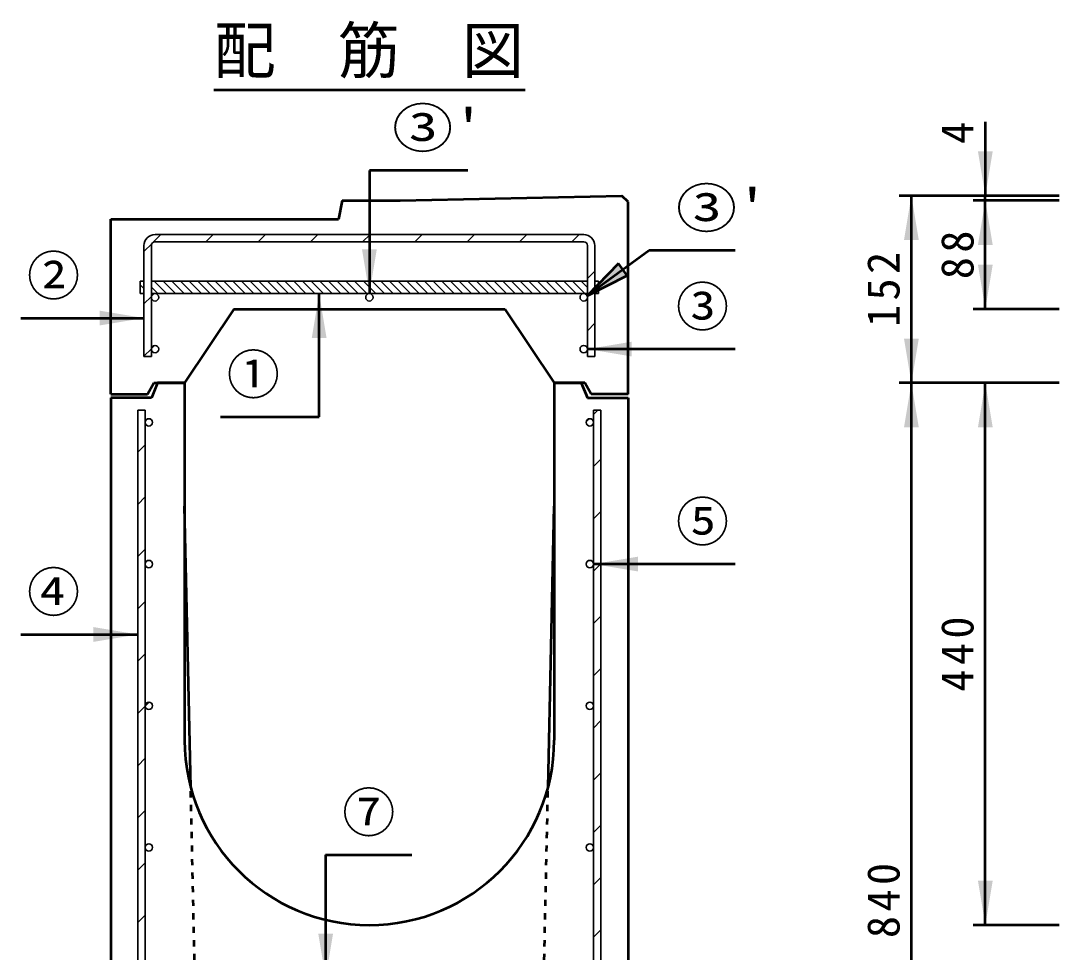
# Model space of a CAD drawing. Units: millimetres, scale not verified. Extents: x 100 to 4105, y 100 to 2870.
# Drawn here: x 1130 to 1973, y 993 to 1749 of the extents above; entities that cross this region are included whole.
import ezdxf
from ezdxf.enums import TextEntityAlignment as Align

# ---------------------------------------------------------------- set-up
doc = ezdxf.new("R2010")
doc.units = ezdxf.units.MM
doc.header["$LTSCALE"] = 5
doc.linetypes.add('USER2', pattern=[2.2, 1, -1.2])
doc.layers.add('V-nasSTD', color=7, linetype='Continuous', lineweight=35)
doc.styles.add('ＭＳ ゴシック', font='')
doc.styles.get('ＭＳ ゴシック').set_extended_font_data('MS Gothic')

msp = doc.modelspace()

# ---------------------------------------------------------------- hatches: boundary and pattern name
at = {"layer": 'V-nasSTD'}
for points in [[(1918.969, 1643.045), (1912.969, 1607.045), (1906.969, 1643.045)], [(1846.969, 1571.045), (1852.969, 1607.045), (1858.969, 1571.045)], [(1906.969, 1567.045), (1912.969, 1603.045), (1918.969, 1567.045)], [(1406.969, 1563.545), (1412.969, 1527.545), (1418.969, 1563.545)], [(1589.683, 1525.825), (1622.295, 1542.209), (1618.756, 1547.055), (1615.218, 1551.9)], [(1918.969, 1551.045), (1912.969, 1515.045), (1906.969, 1551.045)], [(1378.182, 1491.545), (1372.182, 1527.545), (1366.182, 1491.545)], [(1193.969, 1501.721), (1229.969, 1507.721), (1193.969, 1513.721)], [(1625.969, 1476.545), (1589.969, 1482.545), (1625.969, 1488.545)], [(1858.969, 1491.045), (1852.969, 1455.045), (1846.969, 1491.045)], [(1858.969, 1419.045), (1852.969, 1455.045), (1846.969, 1419.045)], [(1906.969, 1419.045), (1912.969, 1455.045), (1918.969, 1419.045)], [(1630.969, 1302.045), (1594.969, 1308.045), (1630.969, 1314.045)], [(1188.969, 1244.893), (1224.969, 1250.893), (1188.969, 1256.893)], [(1918.969, 1051.045), (1912.969, 1015.045), (1906.969, 1051.045)], [(1371.469, 1008.045), (1377.469, 972.045), (1383.469, 1008.045)]]:
    msp.add_hatch(color=256, dxfattribs=at).paths.add_polyline_path(points)

# ---------------------------------------------------------------- linework, layer by layer
at = {"layer": 'V-nasSTD', "lineweight": 50}
for p, q in [((1286.566, 1693.045), (1539.373, 1693.045)), ((1912.969, 1667.045), (1912.969, 1607.045)), ((1412.969, 1627.545), (1412.969, 1527.545)), ((1492.969, 1627.545), (1412.969, 1627.545)), ((1390.969, 1603.045), (1387.969, 1588.045)), ((1390.969, 1603.045), (1437.969, 1603.045)), ((1437.969, 1603.045), (1617.969, 1607.045)), ((1622.969, 1602.045), (1617.969, 1607.045)), ((1622.969, 1446.045), (1622.969, 1602.045)), ((1972.969, 1607.045), (1842.969, 1607.045)), ((1852.969, 1455.045), (1852.969, 1607.045)), ((1972.969, 1603.045), (1902.969, 1603.045)), ((1912.969, 1603.045), (1912.969, 1607.045)), ((1912.969, 1515.045), (1912.969, 1603.045)), ((1202.969, 1446.045), (1202.969, 1588.045)), ((1202.969, 1588.045), (1387.969, 1588.045)), ((1639.969, 1562.545), (1589.683, 1525.825)), ((1709.969, 1562.545), (1639.969, 1562.545)), ((1615.218, 1551.9), (1589.683, 1525.825)), ((1618.756, 1547.055), (1615.218, 1551.9)), ((1622.295, 1542.209), (1618.756, 1547.055)), ((1589.683, 1525.825), (1622.295, 1542.209)), ((1372.182, 1427.545), (1372.182, 1527.545)), ((1302.969, 1515.045), (1262.969, 1455.045)), ((1302.969, 1515.045), (1522.969, 1515.045)), ((1522.969, 1515.045), (1562.969, 1455.045)), ((1972.969, 1515.045), (1902.969, 1515.045)), ((1129.969, 1507.721), (1229.969, 1507.721)), ((1709.969, 1482.545), (1589.969, 1482.545)), ((1232.969, 1446.045), (1237.969, 1455.045)), ((1240.969, 1455.045), (1235.969, 1443.045)), ((1237.969, 1455.045), (1262.969, 1455.045)), ((1262.969, 1455.045), (1240.969, 1455.045)), ((1262.969, 1455.045), (1262.969, 1165.045)), ((1587.969, 1455.045), (1562.969, 1455.045)), ((1562.969, 1455.045), (1562.969, 1165.045)), ((1562.969, 1455.045), (1584.969, 1455.045)), ((1584.969, 1455.045), (1589.969, 1443.045)), ((1592.969, 1446.045), (1587.969, 1455.045)), ((1972.969, 1455.045), (1842.969, 1455.045)), ((1852.969, 615.045), (1852.969, 1455.045)), ((1912.969, 1015.045), (1912.969, 1455.045)), ((1202.969, 1446.045), (1232.969, 1446.045)), ((1202.969, 1443.045), (1202.969, 615.045)), ((1235.969, 1443.045), (1202.969, 1443.045)), ((1589.969, 1443.045), (1622.969, 1443.045)), ((1622.969, 1446.045), (1592.969, 1446.045)), ((1622.969, 1443.045), (1622.969, 615.045)), ((1292.182, 1427.545), (1372.182, 1427.545)), ((1267.965, 1126.654), (1262.969, 1355.045)), ((1557.973, 1126.654), (1562.969, 1355.045)), ((1709.969, 1308.045), (1594.969, 1308.045)), ((1129.969, 1250.893), (1224.969, 1250.893)), ((1377.469, 1072.045), (1377.469, 972.045)), ((1377.469, 1072.045), (1447.469, 1072.045)), ((1972.969, 1015.045), (1902.969, 1015.045))]:
    msp.add_line(p, q, dxfattribs=at)
at = {"layer": 'V-nasSTD'}
for p, q in [((1229.969, 1561.73), (1236.53, 1568.291)), ((1237.223, 1568.984), (1243.784, 1575.545)), ((1586.969, 1575.545), (1238.969, 1575.545)), ((1586.969, 1575.545), (1238.969, 1575.545)), ((1586.969, 1569.545), (1238.969, 1569.545)), ((1238.969, 1569.545), (1586.969, 1569.545)), ((1280.21, 1569.545), (1286.21, 1575.545)), ((1322.637, 1569.545), (1328.637, 1575.545)), ((1365.063, 1569.545), (1371.063, 1575.545)), ((1407.489, 1569.545), (1413.489, 1575.545)), ((1449.916, 1569.545), (1455.916, 1575.545)), ((1492.342, 1569.545), (1498.342, 1575.545)), ((1534.769, 1569.545), (1540.769, 1575.545)), ((1577.195, 1569.545), (1583.195, 1575.545)), ((1229.969, 1566.545), (1229.969, 1476.545)), ((1229.969, 1566.545), (1229.969, 1537.545)), ((1235.969, 1566.545), (1235.969, 1476.545)), ((1235.969, 1537.545), (1235.969, 1566.545)), ((1589.969, 1476.545), (1589.969, 1566.545)), ((1589.969, 1566.545), (1589.969, 1537.545)), ((1595.969, 1476.545), (1595.969, 1566.545)), ((1595.969, 1537.545), (1595.969, 1566.545)), ((1589.969, 1539.893), (1595.969, 1545.893)), ((1226.969, 1537.545), (1226.969, 1527.545)), ((1226.969, 1537.545), (1229.969, 1537.545)), ((1229.969, 1537.545), (1226.969, 1537.545)), ((1226.969, 1537.545), (1226.969, 1527.545)), ((1226.969, 1534.807), (1229.969, 1531.807)), ((1589.969, 1537.545), (1235.969, 1537.545)), ((1412.969, 1537.545), (1235.969, 1537.545)), ((1238.374, 1537.545), (1248.374, 1527.545)), ((1245.445, 1537.545), (1255.445, 1527.545)), ((1252.516, 1537.545), (1262.516, 1527.545)), ((1259.587, 1537.545), (1269.587, 1527.545)), ((1266.658, 1537.545), (1276.658, 1527.545)), ((1273.729, 1537.545), (1283.729, 1527.545)), ((1280.8, 1537.545), (1290.8, 1527.545)), ((1287.871, 1537.545), (1297.871, 1527.545)), ((1294.942, 1537.545), (1304.942, 1527.545)), ((1302.013, 1537.545), (1312.013, 1527.545)), ((1309.084, 1537.545), (1319.084, 1527.545)), ((1316.155, 1537.545), (1326.155, 1527.545)), ((1323.226, 1537.545), (1333.226, 1527.545)), ((1330.298, 1537.545), (1340.298, 1527.545)), ((1337.369, 1537.545), (1347.369, 1527.545)), ((1344.44, 1537.545), (1354.44, 1527.545)), ((1351.511, 1537.545), (1361.511, 1527.545)), ((1358.582, 1537.545), (1368.582, 1527.545)), ((1365.653, 1537.545), (1375.653, 1527.545)), ((1372.724, 1537.545), (1382.724, 1527.545)), ((1379.795, 1537.545), (1389.795, 1527.545)), ((1386.866, 1537.545), (1396.866, 1527.545)), ((1393.937, 1537.545), (1403.937, 1527.545)), ((1401.008, 1537.545), (1411.008, 1527.545)), ((1408.079, 1537.545), (1418.079, 1527.545)), ((1589.969, 1537.545), (1412.969, 1537.545)), ((1415.15, 1537.545), (1425.15, 1527.545)), ((1422.221, 1537.545), (1432.221, 1527.545)), ((1429.292, 1537.545), (1439.292, 1527.545)), ((1436.364, 1537.545), (1446.364, 1527.545)), ((1443.435, 1537.545), (1453.435, 1527.545)), ((1450.506, 1537.545), (1460.506, 1527.545)), ((1457.577, 1537.545), (1467.577, 1527.545)), ((1464.648, 1537.545), (1474.648, 1527.545)), ((1471.719, 1537.545), (1481.719, 1527.545)), ((1478.79, 1537.545), (1488.79, 1527.545)), ((1485.861, 1537.545), (1495.861, 1527.545)), ((1492.932, 1537.545), (1502.932, 1527.545)), ((1500.003, 1537.545), (1510.003, 1527.545)), ((1507.074, 1537.545), (1517.074, 1527.545)), ((1514.145, 1537.545), (1524.145, 1527.545)), ((1521.216, 1537.545), (1531.216, 1527.545)), ((1528.287, 1537.545), (1538.287, 1527.545)), ((1535.358, 1537.545), (1545.358, 1527.545)), ((1542.43, 1537.545), (1552.43, 1527.545)), ((1549.501, 1537.545), (1559.501, 1527.545)), ((1556.572, 1537.545), (1566.572, 1527.545)), ((1563.643, 1537.545), (1573.643, 1527.545)), ((1570.714, 1537.545), (1580.714, 1527.545)), ((1577.785, 1537.545), (1587.785, 1527.545)), ((1584.856, 1537.545), (1589.969, 1532.431)), ((1595.969, 1537.545), (1598.969, 1537.545)), ((1598.969, 1537.545), (1595.969, 1537.545)), ((1598.969, 1537.545), (1598.969, 1527.545)), ((1598.969, 1527.545), (1598.969, 1537.545)), ((1226.969, 1527.736), (1227.16, 1527.545)), ((1226.969, 1527.545), (1229.969, 1527.545)), ((1226.969, 1527.545), (1229.969, 1527.545)), ((1229.969, 1527.545), (1229.969, 1476.545)), ((1235.969, 1532.878), (1241.303, 1527.545)), ((1589.969, 1527.545), (1235.969, 1527.545)), ((1235.969, 1524.545), (1235.969, 1527.545)), ((1235.969, 1527.545), (1238.969, 1527.545)), ((1236.106, 1525.441), (1238.073, 1527.408)), ((1238.969, 1527.545), (1586.969, 1527.545)), ((1586.969, 1527.545), (1589.969, 1527.545)), ((1589.969, 1527.545), (1589.969, 1524.545)), ((1595.969, 1533.502), (1598.969, 1530.502)), ((1595.969, 1527.545), (1598.969, 1527.545)), ((1595.969, 1476.545), (1595.969, 1527.545)), ((1595.969, 1527.545), (1598.969, 1527.545)), ((1229.969, 1519.304), (1235.969, 1525.304)), ((1235.969, 1482.545), (1235.969, 1524.545)), ((1589.969, 1524.545), (1589.969, 1482.545)), ((1589.969, 1497.466), (1595.969, 1503.466)), ((1235.99, 1482.899), (1238.616, 1485.524)), ((1229.969, 1476.878), (1235.969, 1482.878)), ((1229.969, 1476.545), (1235.969, 1476.545)), ((1229.969, 1476.545), (1235.969, 1476.545)), ((1235.969, 1476.545), (1235.969, 1482.545)), ((1589.969, 1482.545), (1589.969, 1476.545)), ((1589.969, 1476.545), (1595.969, 1476.545)), ((1589.969, 1476.545), (1595.969, 1476.545)), ((1230.969, 1433.045), (1224.969, 1433.045)), ((1224.969, 1433.045), (1224.969, 972.045)), ((1230.969, 1433.045), (1224.969, 1433.045)), ((1224.969, 1433.045), (1224.969, 1250.893)), ((1230.969, 972.045), (1230.969, 1433.045)), ((1230.969, 1423.045), (1230.969, 1433.045)), ((1589.018, 1423.581), (1591.434, 1425.997)), ((1600.969, 1433.045), (1594.969, 1433.045)), ((1594.969, 972.045), (1594.969, 1433.045)), ((1594.969, 1429.532), (1598.482, 1433.045)), ((1600.969, 1433.045), (1594.969, 1433.045)), ((1594.969, 1433.045), (1594.969, 1423.045)), ((1600.969, 1433.045), (1600.969, 972.045)), ((1600.969, 1308.045), (1600.969, 1433.045)), ((1230.969, 1308.045), (1230.969, 1423.045)), ((1594.969, 1423.045), (1594.969, 1308.045)), ((1224.969, 1398.944), (1230.969, 1404.944)), ((1594.969, 1387.106), (1600.969, 1393.106)), ((1224.969, 1356.517), (1230.969, 1362.517)), ((1594.969, 1344.679), (1600.969, 1350.679)), ((1224.969, 1314.091), (1230.969, 1320.091)), ((1230.969, 1193.045), (1230.969, 1308.045)), ((1594.969, 1302.253), (1600.969, 1308.253)), ((1594.969, 1308.045), (1594.969, 1193.045)), ((1600.969, 972.045), (1600.969, 1308.045)), ((1224.969, 1271.664), (1230.969, 1277.664)), ((1594.969, 1259.827), (1600.969, 1265.827)), ((1224.969, 1250.893), (1224.969, 972.045)), ((1224.969, 1229.238), (1230.969, 1235.238)), ((1594.969, 1217.4), (1600.969, 1223.4)), ((1224.969, 1186.812), (1230.969, 1192.812)), ((1230.969, 1078.045), (1230.969, 1193.045)), ((1230.978, 1192.82), (1234.194, 1196.036)), ((1594.969, 1193.045), (1594.969, 1078.045)), ((1594.969, 1174.974), (1600.969, 1180.974)), ((1224.969, 1144.385), (1230.969, 1150.385)), ((1594.969, 1132.547), (1600.969, 1138.547)), ((1224.969, 1101.959), (1230.969, 1107.959)), ((1594.969, 1090.121), (1600.969, 1096.121)), ((1230.969, 972.045), (1230.969, 1078.045)), ((1594.969, 1078.045), (1594.969, 972.045)), ((1224.969, 1059.532), (1230.969, 1065.532)), ((1594.969, 1047.695), (1600.969, 1053.695)), ((1224.969, 1017.106), (1230.969, 1023.106)), ((1594.969, 1005.268), (1600.969, 1011.268))]:
    msp.add_line(p, q, dxfattribs=at)
at = {"layer": 'V-nasSTD', "linetype": 'USER2', "lineweight": 50}
for p, q in [((1276.321, 744.693), (1267.965, 1126.654)), ((1549.618, 744.693), (1557.973, 1126.654))]:
    msp.add_line(p, q, dxfattribs=at)
at = {"layer": 'V-nasSTD'}
for centre in [(1238.969, 1524.545), (1412.969, 1524.545), (1412.969, 1524.545), (1586.969, 1524.545), (1238.969, 1482.545), (1238.969, 1482.545), (1586.969, 1482.545), (1586.969, 1482.545), (1233.969, 1423.045), (1233.969, 1423.045), (1591.969, 1423.045), (1591.969, 1423.045), (1233.969, 1308.045), (1233.969, 1308.045), (1591.969, 1308.045), (1591.969, 1308.045), (1233.969, 1193.045), (1233.969, 1193.045), (1591.969, 1193.045), (1591.969, 1193.045), (1233.969, 1078.045), (1233.969, 1078.045), (1591.969, 1078.045), (1591.969, 1078.045)]:
    msp.add_circle(centre, 3, dxfattribs=at)
for centre, radius, start, end in [((1238.969, 1566.545), 9, 90, 180), ((1238.969, 1566.545), 9, 90, 180), ((1238.969, 1566.545), 3, 90, 180), ((1238.969, 1566.545), 3, 90, 180), ((1586.969, 1566.545), 9, 0, 90), ((1586.969, 1566.545), 9, 0, 90), ((1586.969, 1566.545), 3, 0, 90), ((1586.969, 1566.545), 3, 0, 90), ((1238.969, 1524.545), 3, 90, 180), ((1238.969, 1524.545), 3, 180, 90), ((1586.969, 1524.545), 3, 90, 0), ((1586.969, 1524.545), 3, 0, 90)]:
    msp.add_arc(centre, radius, start, end, dxfattribs=at)
at = {"layer": 'V-nasSTD', "lineweight": 50}
for start, end in [(180, 270), (270, 0)]:
    msp.add_arc((1412.969, 1165.045), 150, start, end, dxfattribs=at)

# ---------------------------------------------------------------- texts
at = {"layer": 'V-nasSTD', "style": 'ＭＳ ゴシック'}
for s, height, p in [('配\u3000筋\u3000図', 36.95, (1286.566, 1743.445)), ('②', 31.67, (1134.969, 1557.921)), ('③', 31.67, (1661.769, 1532.745)), ('①', 31.67, (1297.182, 1477.745)), ('⑤', 31.67, (1661.769, 1358.245)), ('④', 31.67, (1134.969, 1301.093)), ('⑦', 31.67, (1390.869, 1122.245))]:
    msp.add_text(s, height=height, dxfattribs=at).set_placement(p, align=Align.TOP_LEFT)
at = {"layer": 'V-nasSTD', "style": 'ＭＳ ゴシック', "width": 1.15}
for p in [(1431.369, 1677.745), (1661.769, 1612.745)]:
    msp.add_text("③'", height=31.67, dxfattribs=at).set_placement(p, align=Align.TOP_LEFT)
at = {"layer": 'V-nasSTD', "style": 'ＭＳ ゴシック'}
msp.add_text('4', height=26.39, rotation=90, dxfattribs=at).set_placement((1876.969, 1649.045), align=Align.TOP_LEFT)
at = {"layer": 'V-nasSTD', "char_height": 26.39, "attachment_point": 1, "rotation": 90, "style": 'ＭＳ ゴシック'}
for s, insert in [('\\T1.2;88', (1876.969, 1539.245)), ('\\T1.2;152', (1816.969, 1500.445)), ('\\T1.2;440', (1876.969, 1204.445)), ('\\T1.2;840', (1816.969, 1004.445))]:
    msp.add_mtext(s, dxfattribs=dict(at, insert=insert))

doc.saveas('drawing.dxf')
